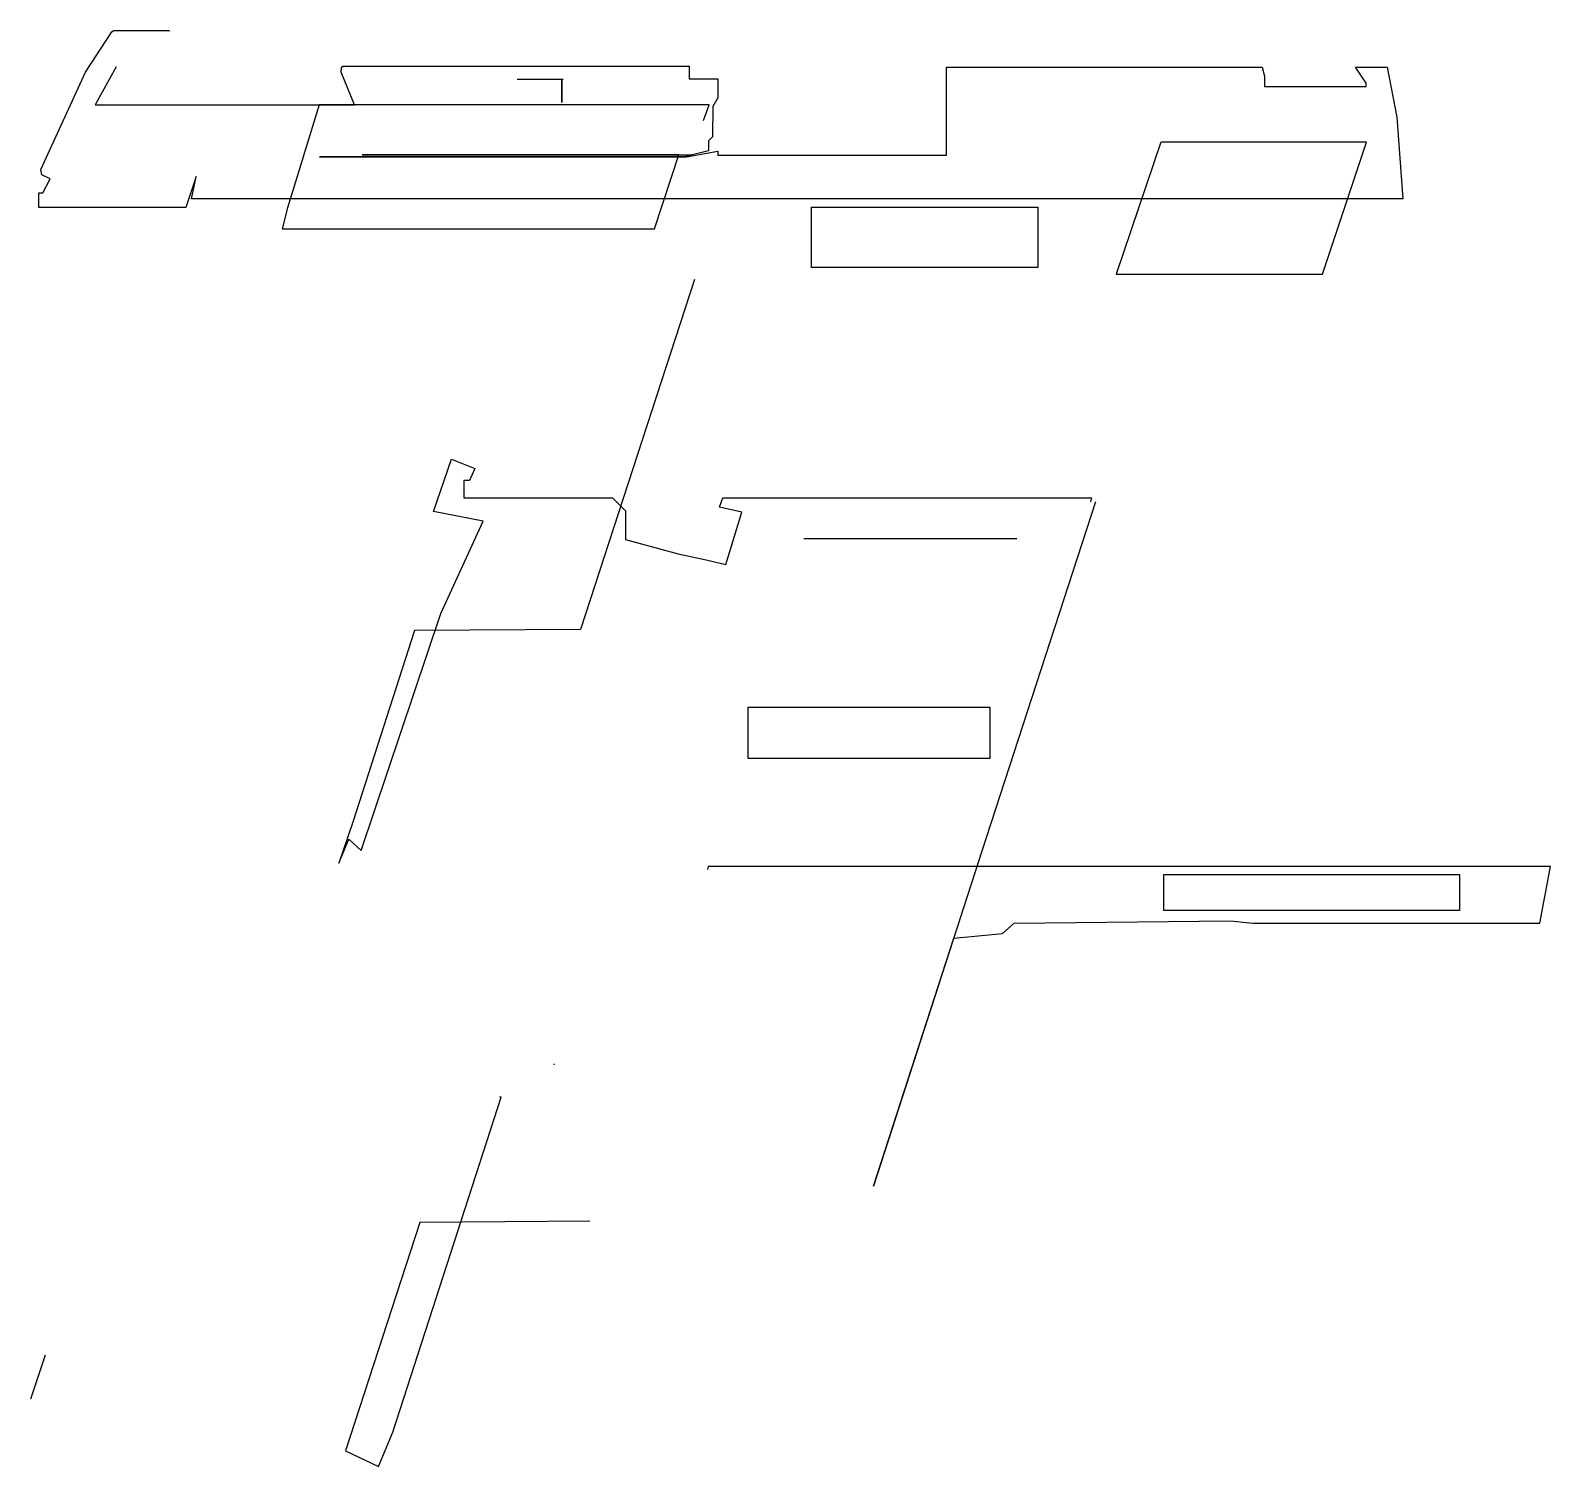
# Model space of a CAD drawing. Header units: metres. Extents: x 2.1 to 40.4, y -11.5 to 24.7.
import ezdxf

# ---------------------------------------------------------------- set-up
doc = ezdxf.new("R2010")
doc.units = ezdxf.units.M

msp = doc.modelspace()

# ---------------------------------------------------------------- linework, layer by layer
for points in [[(4.224, 23.751), (3.702, 22.794), (10.227, 22.794), (9.899, 23.619), (9.906, 23.726), (9.937, 23.77), (18.662, 23.77), (18.662, 23.45), (19.386, 23.45), (19.386, 22.974), (19.256, 22.756), (19.252, 21.993), (19.185, 21.926), (19.15, 21.89), (19.15, 21.641), (18.545, 21.485), (9.351, 21.485), (18.589, 21.485), (19.386, 21.626), (19.386, 21.529), (24.825, 21.529), (25.14, 21.529), (25.14, 23.747), (33.095, 23.747), (33.152, 23.516), (33.152, 23.258), (35.713, 23.258), (35.713, 23.346), (35.442, 23.749), (36.241, 23.749), (36.486, 22.483), (36.634, 20.431), (6.125, 20.431), (6.245, 20.987), (6.245, 20.991), (5.98, 20.209), (2.279, 20.209), (2.279, 20.581), (2.385, 20.581), (2.568, 20.934), (2.36, 21.034), (2.329, 21.166), (3.453, 23.623), (4.119, 24.636), (4.163, 24.673), (5.566, 24.673), (5.57, 24.653)], [(14.327, 23.441), (15.453, 23.441), (15.453, 22.859), (15.453, 23.441), (15.484, 23.441)], [(19.019, 22.405), (19.165, 22.797), (9.345, 22.797), (8.544, 20.199), (8.41, 19.672), (17.743, 19.672), (17.785, 19.672), (18.404, 21.536), (10.446, 21.536), (10.428, 21.535), (10.446, 21.535), (18.737, 21.535), (18.748, 21.545)], [(30.543, 21.857), (29.412, 18.529), (34.613, 18.529), (35.717, 21.857), (30.557, 21.857)], [(21.74, 20.217), (27.441, 20.217), (27.441, 18.697), (21.74, 18.697), (21.74, 20.217)], [(18.798, 18.4), (15.92, 9.576), (11.745, 9.552), (10.188, 4.722), (9.838, 3.688), (10.085, 4.292), (10.395, 4.006), (12.403, 9.983), (13.474, 12.305), (12.217, 12.549), (12.678, 13.865), (13.261, 13.63), (13.13, 13.327), (12.988, 13.327), (12.988, 12.892), (16.726, 12.892), (17.056, 12.568), (17.056, 11.84), (17.89, 11.615), (18.382, 11.484), (19.089, 11.332), (19.582, 11.216), (19.985, 12.532), (19.425, 12.663), (19.509, 12.898), (28.791, 12.898), (28.765, 12.795)], [(28.893, 12.796), (26.028, 3.988), (23.306, -4.454), (25.325, 1.794), (26.548, 1.919), (26.842, 2.179), (32.285, 2.237), (32.862, 2.18), (40.085, 2.18), (40.357, 3.607), (19.143, 3.607), (19.124, 3.527)], [(21.551, 11.865), (26.914, 11.866), (21.558, 11.865)], [(20.145, 7.618), (26.231, 7.618), (26.231, 6.322), (20.145, 6.322), (20.145, 7.618)], [(30.615, 3.403), (38.062, 3.403), (38.062, 2.493), (30.615, 2.493), (30.615, 3.403)], [(15.245, -1.378), (15.265, -1.378)], [(16.162, -5.337), (11.873, -5.368), (10.002, -11.117), (10.839, -11.518), (11.2, -10.65), (13.928, -2.21), (13.882, -2.206)], [(2.444, -8.714), (2.068, -9.818)]]:
    msp.add_lwpolyline(points)

doc.saveas('drawing.dxf')
